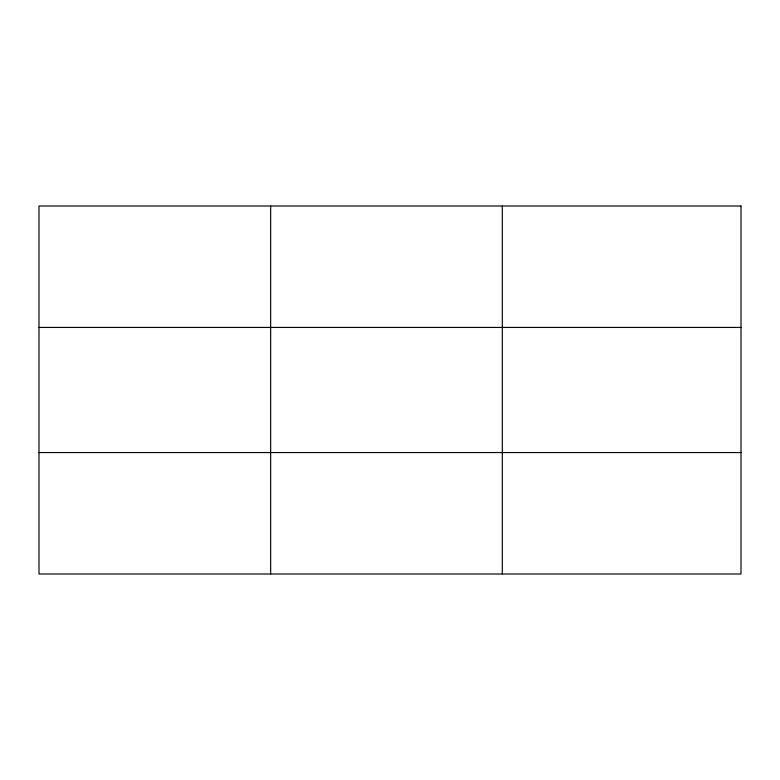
<?xml version="1.0" encoding="UTF-8"?>
<svg xmlns="http://www.w3.org/2000/svg" width="780" height="780" viewBox="0 0 780 780"><rect width="100%" height="100%" fill="white"/><g stroke="black" fill="none" stroke-linecap="round" stroke-linejoin="round"><path stroke-width="1.17" d="M270.66 206.008L270.66 573.992M502.32 206.008L502.32 573.992M39 327.444L741 327.444M39 452.556L741 452.556M741 206.008L741 573.992L39 573.992L39 206.008L741 206.008"/></g></svg>
